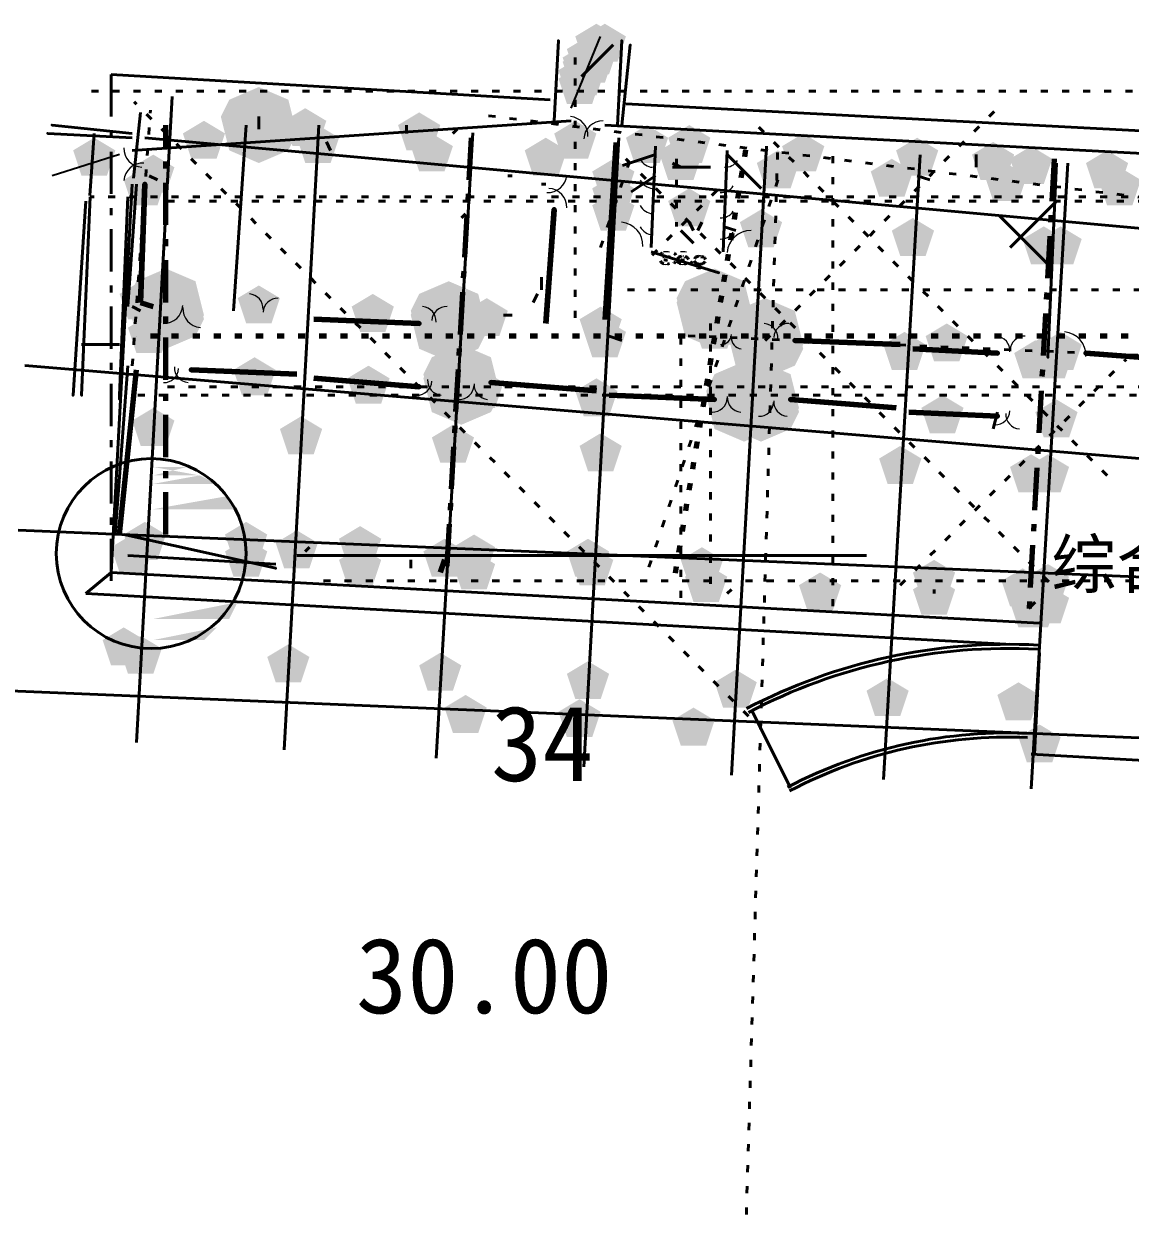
# Model space of a CAD drawing. Header units: metres. Extents: x 110 to 500, y 133 to 419.
# Drawn here: x 145.18 to 160.91, y 286.34 to 303.2 of the extents above; entities that cross this region are included whole.
import ezdxf

# ---------------------------------------------------------------- set-up
doc = ezdxf.new("R2010")
doc.units = ezdxf.units.M
doc.linetypes.add('DASHDOT', pattern=[1, 0.6, -0.2, 0, -0.2])
doc.linetypes.add('DOT', pattern=[0.2, 0, -0.2])
for name, color, linetype in [('PDF_0', 7, 'Continuous'), ('PDF_COLU-HATCH', 7, 'Continuous'), ('PDF_DOTE', 7, 'Continuous'), ('PDF_GROUND', 7, 'Continuous'), ('PDF_LATRINE', 7, 'Continuous'), ('PDF_LVTRY', 7, 'Continuous'), ('PDF_STAIR', 7, 'Continuous'), ('PDF_WALL', 7, 'Continuous'), ('PDF_WINDOW', 7, 'Continuous'), ('PDF_WINDOW_TEXT', 7, 'Continuous'), ('PDF_勘探点', 7, 'Continuous'), ('PDF_照明平面导线层', 7, 'Continuous')]:
    doc.layers.add(name, color=color, linetype=linetype)
doc.styles.add('CHINESE', font='宋体')

msp = doc.modelspace()

# ---------------------------------------------------------------- hatches: boundary and pattern name
at = {"layer": 'PDF_0'}
for points in [[(153.32, 303.2), (153.02, 303.02), (153.14, 302.66), (153.5, 302.66), (153.62, 303.02)], [(153.44, 303.2), (153.14, 303.02), (153.26, 302.66), (153.62, 302.66), (153.74, 303.02)], [(153.14, 302.9), (152.84, 302.72), (152.96, 302.36), (153.32, 302.36), (153.44, 302.72)], [(153.2, 303.02), (152.9, 302.84), (153.02, 302.48), (153.38, 302.48), (153.5, 302.84)], [(153.26, 303.02), (152.96, 302.84), (153.08, 302.48), (153.44, 302.48), (153.56, 302.84)], [(153.26, 302.9), (152.96, 302.72), (153.08, 302.36), (153.44, 302.36), (153.56, 302.72)], [(153.32, 303.02), (153.02, 302.84), (153.14, 302.48), (153.5, 302.48), (153.62, 302.84)], [(153.08, 302.72), (152.78, 302.54), (152.9, 302.18), (153.26, 302.18), (153.38, 302.54)], [(153.14, 302.84), (152.84, 302.66), (152.96, 302.3), (153.32, 302.3), (153.44, 302.66)], [(153.14, 302.72), (152.84, 302.54), (152.96, 302.18), (153.32, 302.18), (153.44, 302.54)], [(153.08, 302.6), (152.78, 302.42), (152.9, 302.06), (153.26, 302.06), (153.38, 302.42)], [(146.18, 301.58), (145.88, 301.4), (146, 301.04), (146.36, 301.04), (146.48, 301.4)], [(159.68, 298.76), (159.38, 298.58), (159.5, 298.22), (159.86, 298.22), (159.98, 298.58)], [(159.74, 298.76), (159.44, 298.58), (159.56, 298.22), (159.92, 298.22), (160.04, 298.58)], [(159.5, 295.16), (159.2, 294.98), (159.32, 294.62), (159.68, 294.62), (159.8, 294.98)], [(159.56, 295.16), (159.26, 294.98), (159.38, 294.62), (159.74, 294.62), (159.86, 294.98)]]:
    msp.add_hatch(color=7, dxfattribs=at).paths.add_polyline_path(points)
at = {"layer": 'PDF_COLU-HATCH'}
for points in [[(147.38, 301.7), (147.32, 301.4), (147.38, 301.7), (147.32, 301.4)], [(149.48, 301.58), (149.48, 301.28), (149.48, 301.58), (149.48, 301.28)], [(151.58, 301.46), (151.58, 301.16), (151.58, 301.46), (151.58, 301.16)], [(159.8, 301.04), (159.8, 300.74), (159.8, 301.04), (159.8, 300.74)], [(147.26, 299.42), (147.2, 299.12), (147.26, 299.42), (147.2, 299.12)], [(149.36, 299.3), (149.36, 299), (149.36, 299.3), (149.36, 299)], [(151.46, 299.18), (151.46, 298.88), (151.46, 299.18), (151.46, 298.88)], [(153.62, 299.06), (153.62, 298.76), (153.62, 299.06), (153.62, 298.76)], [(147.2, 298.34), (147.14, 298.04), (147.2, 298.34), (147.14, 298.04)], [(149.3, 298.22), (149.3, 297.92), (149.3, 298.22), (149.3, 297.92)], [(151.4, 298.1), (151.4, 297.8), (151.4, 298.1), (151.4, 297.8)], [(153.56, 297.98), (153.56, 297.68), (153.56, 297.98), (153.56, 297.68)], [(147.08, 296.06), (147.02, 295.76), (147.08, 296.06), (147.02, 295.76)], [(149.18, 295.94), (149.18, 295.64), (149.18, 295.94), (149.18, 295.64)], [(151.28, 295.82), (151.28, 295.52), (151.28, 295.82), (151.28, 295.52)], [(153.44, 295.7), (153.44, 295.4), (153.44, 295.7), (153.44, 295.4)], [(155.54, 295.58), (155.54, 295.28), (155.54, 295.58), (155.54, 295.28)]]:
    msp.add_hatch(color=7, dxfattribs=at).paths.add_polyline_path(points)
at = {"layer": 'PDF_DOTE'}
for points in [[(149.18, 302), (148.88, 301.82), (149, 301.46), (149.36, 301.46), (149.48, 301.82)], [(150.8, 301.94), (150.5, 301.76), (150.62, 301.4), (150.98, 301.4), (151.1, 301.76)], [(147.74, 301.82), (147.44, 301.64), (147.56, 301.28), (147.92, 301.28), (148.04, 301.64)], [(149.36, 301.76), (149.06, 301.58), (149.18, 301.22), (149.54, 301.22), (149.66, 301.58)], [(153.02, 301.82), (152.72, 301.64), (152.84, 301.28), (153.2, 301.28), (153.32, 301.64)], [(154.04, 301.76), (153.74, 301.58), (153.86, 301.22), (154.22, 301.22), (154.34, 301.58)], [(154.64, 301.76), (154.34, 301.58), (154.46, 301.22), (154.82, 301.22), (154.94, 301.58)], [(150.98, 301.64), (150.68, 301.46), (150.8, 301.1), (151.16, 301.1), (151.28, 301.46)], [(152.6, 301.58), (152.3, 301.4), (152.42, 301.04), (152.78, 301.04), (152.9, 301.4)], [(156.26, 301.64), (155.96, 301.46), (156.08, 301.1), (156.44, 301.1), (156.56, 301.46)], [(157.88, 301.58), (157.58, 301.4), (157.7, 301.04), (158.06, 301.04), (158.18, 301.4)], [(155.9, 301.4), (155.6, 301.22), (155.72, 300.86), (156.08, 300.86), (156.2, 301.22)], [(158.96, 301.52), (158.66, 301.34), (158.78, 300.98), (159.14, 300.98), (159.26, 301.34)], [(159.5, 301.46), (159.2, 301.28), (159.32, 300.92), (159.68, 300.92), (159.8, 301.28)], [(160.58, 301.4), (160.28, 301.22), (160.4, 300.86), (160.76, 300.86), (160.88, 301.22)], [(157.52, 301.28), (157.22, 301.1), (157.34, 300.74), (157.7, 300.74), (157.82, 301.1)], [(159.14, 301.22), (158.84, 301.04), (158.96, 300.68), (159.32, 300.68), (159.44, 301.04)], [(146.9, 301.16), (146.6, 300.98), (146.72, 300.62), (147.08, 300.62), (147.2, 300.98)], [(160.76, 301.16), (160.46, 300.98), (160.58, 300.62), (160.94, 300.62), (161.06, 300.98)], [(154.64, 300.86), (154.34, 300.68), (154.46, 300.32), (154.82, 300.32), (154.94, 300.68)], [(155.66, 300.56), (155.36, 300.38), (155.48, 300.02), (155.84, 300.02), (155.96, 300.38)], [(157.82, 300.44), (157.52, 300.26), (157.64, 299.9), (158, 299.9), (158.12, 300.26)], [(159.68, 300.32), (159.38, 300.14), (159.5, 299.78), (159.86, 299.78), (159.98, 300.14)], [(159.92, 300.32), (159.62, 300.14), (159.74, 299.78), (160.1, 299.78), (160.22, 300.14)], [(146.84, 299.54), (146.54, 299.36), (146.66, 299), (147.02, 299), (147.14, 299.36)], [(147.08, 299.36), (146.78, 299.18), (146.9, 298.82), (147.26, 298.82), (147.38, 299.18)], [(148.52, 299.48), (148.22, 299.3), (148.34, 298.94), (148.7, 298.94), (148.82, 299.3)], [(150.14, 299.36), (149.84, 299.18), (149.96, 298.82), (150.32, 298.82), (150.44, 299.18)], [(151.76, 299.3), (151.46, 299.12), (151.58, 298.76), (151.94, 298.76), (152.06, 299.12)], [(153.38, 299.18), (153.08, 299), (153.2, 298.64), (153.56, 298.64), (153.68, 299)], [(151.34, 299.12), (151.04, 298.94), (151.16, 298.58), (151.52, 298.58), (151.64, 298.94)], [(155, 299.12), (154.7, 298.94), (154.82, 298.58), (155.18, 298.58), (155.3, 298.94)], [(153.44, 299), (153.14, 298.82), (153.26, 298.46), (153.62, 298.46), (153.74, 298.82)], [(155.6, 298.94), (155.3, 298.76), (155.42, 298.4), (155.78, 298.4), (155.9, 298.76)], [(158.3, 298.94), (158, 298.76), (158.12, 298.4), (158.48, 298.4), (158.6, 298.76)], [(157.7, 298.82), (157.4, 298.64), (157.52, 298.28), (157.88, 298.28), (158, 298.64)], [(159.56, 298.7), (159.26, 298.52), (159.38, 298.16), (159.74, 298.16), (159.86, 298.52)], [(159.8, 298.7), (159.5, 298.52), (159.62, 298.16), (159.98, 298.16), (160.1, 298.52)], [(159.92, 298.82), (159.62, 298.64), (159.74, 298.28), (160.1, 298.28), (160.22, 298.64)], [(148.46, 298.46), (148.16, 298.28), (148.28, 297.92), (148.64, 297.92), (148.76, 298.28)], [(150.08, 298.34), (149.78, 298.16), (149.9, 297.8), (150.26, 297.8), (150.38, 298.16)], [(151.7, 298.28), (151.4, 298.1), (151.52, 297.74), (151.88, 297.74), (152, 298.1)], [(153.32, 298.16), (153.02, 297.98), (153.14, 297.62), (153.5, 297.62), (153.62, 297.98)], [(158.24, 297.92), (157.94, 297.74), (158.06, 297.38), (158.42, 297.38), (158.54, 297.74)], [(159.86, 297.86), (159.56, 297.68), (159.68, 297.32), (160.04, 297.32), (160.16, 297.68)], [(147.02, 297.74), (146.72, 297.56), (146.84, 297.2), (147.2, 297.2), (147.32, 297.56)], [(149.12, 297.62), (148.82, 297.44), (148.94, 297.08), (149.3, 297.08), (149.42, 297.44)], [(151.28, 297.5), (150.98, 297.32), (151.1, 296.96), (151.46, 296.96), (151.58, 297.32)], [(153.38, 297.38), (153.08, 297.2), (153.2, 296.84), (153.56, 296.84), (153.68, 297.2)], [(157.64, 297.2), (157.34, 297.02), (157.46, 296.66), (157.82, 296.66), (157.94, 297.02)], [(159.5, 297.08), (159.2, 296.9), (159.32, 296.54), (159.68, 296.54), (159.8, 296.9)], [(159.74, 297.08), (159.44, 296.9), (159.56, 296.54), (159.92, 296.54), (160.04, 296.9)], [(146.9, 296.12), (146.6, 295.94), (146.72, 295.58), (147.08, 295.58), (147.2, 295.94)], [(148.34, 296.12), (148.04, 295.94), (148.16, 295.58), (148.52, 295.58), (148.64, 295.94)], [(149.06, 296), (148.76, 295.82), (148.88, 295.46), (149.24, 295.46), (149.36, 295.82)], [(149.96, 296.06), (149.66, 295.88), (149.78, 295.52), (150.14, 295.52), (150.26, 295.88)], [(146.72, 295.94), (146.42, 295.76), (146.54, 295.4), (146.9, 295.4), (147.02, 295.76)], [(148.34, 295.88), (148.04, 295.7), (148.16, 295.34), (148.52, 295.34), (148.64, 295.7)], [(151.16, 295.88), (150.86, 295.7), (150.98, 295.34), (151.34, 295.34), (151.46, 295.7)], [(151.58, 295.94), (151.28, 295.76), (151.4, 295.4), (151.76, 295.4), (151.88, 295.76)], [(153.2, 295.88), (152.9, 295.7), (153.02, 295.34), (153.38, 295.34), (153.5, 295.7)], [(149.96, 295.76), (149.66, 295.58), (149.78, 295.22), (150.14, 295.22), (150.26, 295.58)], [(151.58, 295.7), (151.28, 295.52), (151.4, 295.16), (151.76, 295.16), (151.88, 295.52)], [(153.26, 295.76), (152.96, 295.58), (153.08, 295.22), (153.44, 295.22), (153.56, 295.58)], [(154.82, 295.76), (154.52, 295.58), (154.64, 295.22), (155, 295.22), (155.12, 295.58)], [(154.88, 295.52), (154.58, 295.34), (154.7, 294.98), (155.06, 294.98), (155.18, 295.34)], [(158.12, 295.58), (157.82, 295.4), (157.94, 295.04), (158.3, 295.04), (158.42, 295.4)], [(159.74, 295.52), (159.44, 295.34), (159.56, 294.98), (159.92, 294.98), (160.04, 295.34)], [(156.5, 295.4), (156.2, 295.22), (156.32, 294.86), (156.68, 294.86), (156.8, 295.22)], [(158.12, 295.34), (157.82, 295.16), (157.94, 294.8), (158.3, 294.8), (158.42, 295.16)], [(159.38, 295.46), (159.08, 295.28), (159.2, 294.92), (159.56, 294.92), (159.68, 295.28)], [(159.74, 295.22), (159.44, 295.04), (159.56, 294.68), (159.92, 294.68), (160.04, 295.04)], [(146.6, 294.62), (146.3, 294.44), (146.42, 294.08), (146.78, 294.08), (146.9, 294.44)], [(146.84, 294.5), (146.54, 294.32), (146.66, 293.96), (147.02, 293.96), (147.14, 294.32)], [(148.94, 294.38), (148.64, 294.2), (148.76, 293.84), (149.12, 293.84), (149.24, 294.2)], [(151.1, 294.26), (150.8, 294.08), (150.92, 293.72), (151.28, 293.72), (151.4, 294.08)], [(153.2, 294.14), (152.9, 293.96), (153.02, 293.6), (153.38, 293.6), (153.5, 293.96)], [(155.3, 294.02), (155, 293.84), (155.12, 293.48), (155.48, 293.48), (155.6, 293.84)], [(157.46, 293.9), (157.16, 293.72), (157.28, 293.36), (157.64, 293.36), (157.76, 293.72)], [(159.32, 293.84), (159.02, 293.66), (159.14, 293.3), (159.5, 293.3), (159.62, 293.66)], [(151.46, 293.66), (151.16, 293.48), (151.28, 293.12), (151.64, 293.12), (151.76, 293.48)], [(153.08, 293.6), (152.78, 293.42), (152.9, 293.06), (153.26, 293.06), (153.38, 293.42)], [(154.7, 293.48), (154.4, 293.3), (154.52, 292.94), (154.88, 292.94), (155, 293.3)], [(159.62, 293.24), (159.32, 293.06), (159.44, 292.7), (159.8, 292.7), (159.92, 293.06)]]:
    msp.add_hatch(color=7, dxfattribs=at).paths.add_polyline_path(points)
at = {"layer": 'PDF_LVTRY'}
for points in [[(154.52, 301.58), (154.22, 301.4), (154.34, 301.04), (154.7, 301.04), (154.82, 301.4)], [(154.52, 301.52), (154.22, 301.34), (154.34, 300.98), (154.7, 300.98), (154.82, 301.34)], [(153.56, 301.28), (153.26, 301.1), (153.38, 300.74), (153.74, 300.74), (153.86, 301.1)], [(153.56, 301.04), (153.26, 300.86), (153.38, 300.5), (153.74, 300.5), (153.86, 300.86)], [(153.56, 300.8), (153.26, 300.62), (153.38, 300.26), (153.74, 300.26), (153.86, 300.62)]]:
    msp.add_hatch(color=7, dxfattribs=at).paths.add_polyline_path(points)
at = {"layer": 'PDF_WALL'}
for points in [[(148.52, 302.3), (148.1, 302.12), (147.98, 301.88), (148.1, 301.4), (148.52, 301.22), (148.94, 301.4), (149.06, 301.64), (148.94, 302.12)], [(147.2, 299.72), (146.78, 299.54), (146.66, 299.3), (146.78, 298.82), (147.2, 298.64), (147.62, 298.82), (147.74, 299.06), (147.62, 299.54)], [(155, 299.72), (154.58, 299.54), (154.46, 299.3), (154.58, 298.82), (155, 298.64), (155.42, 298.82), (155.54, 299.06), (155.42, 299.54)], [(147.2, 299.66), (146.78, 299.48), (146.66, 299.24), (146.78, 298.76), (147.2, 298.58), (147.62, 298.76), (147.74, 299), (147.62, 299.48)], [(151.22, 299.54), (150.8, 299.36), (150.68, 299.12), (150.8, 298.64), (151.22, 298.46), (151.64, 298.64), (151.76, 298.88), (151.64, 299.36)], [(155, 299.66), (154.58, 299.48), (154.46, 299.24), (154.58, 298.76), (155, 298.58), (155.42, 298.76), (155.54, 299), (155.42, 299.48)], [(151.22, 299.48), (150.8, 299.3), (150.68, 299.06), (150.8, 298.58), (151.22, 298.4), (151.64, 298.58), (151.76, 298.82), (151.64, 299.3)], [(155.72, 299.3), (155.3, 299.12), (155.18, 298.88), (155.3, 298.4), (155.72, 298.22), (156.14, 298.4), (156.26, 298.64), (156.14, 299.12)], [(155.72, 299.24), (155.3, 299.06), (155.18, 298.82), (155.3, 298.34), (155.72, 298.16), (156.14, 298.34), (156.26, 298.58), (156.14, 299.06)], [(151.4, 298.64), (150.98, 298.46), (150.86, 298.22), (150.98, 297.74), (151.4, 297.56), (151.82, 297.74), (151.94, 297.98), (151.82, 298.46)], [(151.4, 298.58), (150.98, 298.4), (150.86, 298.16), (150.98, 297.68), (151.4, 297.5), (151.82, 297.68), (151.94, 297.92), (151.82, 298.4)], [(155.42, 298.4), (155, 298.22), (154.88, 297.98), (155, 297.5), (155.42, 297.32), (155.84, 297.5), (155.96, 297.74), (155.84, 298.22)], [(155.42, 298.34), (155, 298.16), (154.88, 297.92), (155, 297.44), (155.42, 297.26), (155.84, 297.44), (155.96, 297.68), (155.84, 298.16)], [(155.66, 298.4), (155.24, 298.22), (155.12, 297.98), (155.24, 297.5), (155.66, 297.32), (156.08, 297.5), (156.2, 297.74), (156.08, 298.22)], [(155.66, 298.34), (155.24, 298.16), (155.12, 297.92), (155.24, 297.44), (155.66, 297.26), (156.08, 297.44), (156.2, 297.68), (156.08, 298.16)]]:
    msp.add_hatch(color=7, dxfattribs=at).paths.add_polyline_path(points)
at = {"layer": 'PDF_WINDOW_TEXT'}
for points in [[(147.02, 301.34), (146.72, 301.16), (146.84, 300.8), (147.2, 300.8), (147.32, 301.16)], [(155.24, 299.18), (154.94, 299), (155.06, 298.64), (155.42, 298.64), (155.54, 299)], [(146.96, 299.06), (146.66, 298.88), (146.78, 298.52), (147.14, 298.52), (147.26, 298.88)]]:
    msp.add_hatch(color=7, dxfattribs=at).paths.add_polyline_path(points)
at = {"layer": 'PDF_勘探点'}
for points in [[(147.5, 296.9), (147.02, 296.9), (147.68, 296.78), (147.02, 296.78)], [(147.02, 296.66), (147.92, 296.66), (147.68, 296.78)], [(147.02, 296.3), (148.22, 296.3), (148.04, 296.48)], [(147.02, 294.74), (148.1, 294.74), (148.22, 294.98)], [(147.02, 294.44), (147.74, 294.44), (147.92, 294.62)]]:
    msp.add_hatch(color=7, dxfattribs=at).paths.add_polyline_path(points)

# ---------------------------------------------------------------- linework, layer by layer
at = {"layer": 'PDF_0', "color": 7, "lineweight": 40}
for points in [[(152.72, 301.82), (152.78, 302.96)], [(152.72, 301.82), (152.78, 302.96)], [(153.62, 301.76), (153.68, 302.96)], [(153.68, 301.76), (153.8, 302.9)], [(146.72, 301.64), (145.58, 301.76)], [(146.72, 301.58), (145.52, 301.64)], [(159.86, 301.22), (159.74, 298.46)], [(146.12, 300.74), (146, 297.92)], [(146.66, 300.74), (146.54, 297.86)], [(146.06, 300.68), (145.88, 297.92)], [(154.1, 299.96), (155.06, 299.66)]]:
    msp.add_lwpolyline(points, close=True, dxfattribs=at)
at = {"layer": 'PDF_0', "color": 7}
for points in [[(152.96, 302), (153.38, 303.02)], [(146.54, 301.34), (145.58, 301.04)]]:
    msp.add_lwpolyline(points, dxfattribs=at)
at = {"layer": 'PDF_0', "color": 7, "lineweight": 40}
for points in [[(153.56, 302.9), (153.11, 302.45)], [(146.84, 301.94), (146.736, 301.005)], [(146.72, 301.4), (152.96, 301.82)], [(153.44, 301.76), (171.62, 300.8)], [(149.48, 301.52), (149.54, 301.4)], [(154.16, 301.46), (154.1, 300.02)], [(155.18, 301.4), (155.12, 299.96)], [(159.62, 294.68), (146.42, 295.4), (146.72, 300.92)], [(146.78, 300.92), (146.66, 299.18)], [(159.2, 300.02), (159.86, 300.68)], [(159.8, 299.72), (159.05, 300.47)], [(153.68, 298.7), (153.5, 298.76)], [(146.66, 298.34), (146.48, 295.94)], [(149.18, 295.7), (149.24, 295.76)], [(159.47, 294.89), (159.56, 294.98)], [(159.62, 294.26), (159.548, 292.815)], [(155.54, 293.42), (156.08, 292.34)]]:
    msp.add_lwpolyline(points, dxfattribs=at)
at = {"layer": 'PDF_0', "color": 7, "linetype": 'DOT', "lineweight": 40}
for points in [[(153.02, 302.72), (153.02, 298.88)], [(172.34, 302.24), (146.12, 302.24)], [(155.48, 293.36), (146.75, 302.09)], [(155.72, 298.7), (159.08, 302.06)], [(160.58, 296.78), (155.6, 301.76)], [(155.24, 279.08), (155.898, 301.46)], [(153.38, 300.02), (153.788, 301.244)], [(153.74, 301.28), (159.86, 295.16)], [(155.9, 300.98), (153.998, 295.274)], [(157.64, 295.22), (160.85, 298.43)], [(174.02, 298.04), (147.2, 298.04)]]:
    msp.add_lwpolyline(points, dxfattribs=at)
at = {"layer": 'PDF_0', "color": 4, "lineweight": 40}
msp.add_lwpolyline([(146.6, 295.94), (148.76, 295.46)], close=True, dxfattribs=at)
msp.add_lwpolyline([(148.76, 295.52), (146.66, 295.64)], dxfattribs=at)
at = {"layer": 'PDF_0', "color": 7, "lineweight": 40}
for radius, start, end in [(8.01, 86.9183, 117.6417), (7.95, 86.9186, 117.6409), (6.75, 86.9184, 117.6411), (6.69, 87.616, 117.6415)]:
    msp.add_arc((159.17, 286.37), radius, start, end, dxfattribs=at)
at = {"layer": 'PDF_DOTE', "color": 1, "lineweight": 40}
for points in [[(146.779, 292.983), (147.289, 302.165)], [(148.88, 292.88), (149.373, 301.759)], [(146.9, 301.58), (179.521, 298.614)], [(151.04, 292.76), (151.563, 301.648)], [(153.14, 292.64), (153.637, 301.579)], [(155.24, 292.52), (155.737, 301.459)], [(157.4, 292.46), (157.922, 301.338)], [(159.499, 292.326), (160.022, 301.218)], [(158.06, 300.98), (157.88, 301.04)], [(151.4, 300.44), (151.46, 300.5)], [(145.195, 298.342), (179.278, 295.502)], [(145.1, 296), (179.268, 294.576)], [(144.98, 293.72), (179.138, 292.297)]]:
    msp.add_lwpolyline(points, dxfattribs=at)
at = {"layer": 'PDF_DOTE', "color": 1, "linetype": 'DOT', "lineweight": 40}
msp.add_lwpolyline([(154.622, 298.766), (169.523, 298.118)], dxfattribs=at)
at = {"layer": 'PDF_GROUND', "color": 2, "lineweight": 40}
for points in [[(152.66, 302.12), (146.42, 302.48)], [(166.4, 301.4), (153.74, 302.06)], [(146.42, 295.4), (146.06, 295.1)], [(146.06, 295.1), (159.14, 294.38)]]:
    msp.add_lwpolyline(points, dxfattribs=at)
at = {"layer": 'PDF_GROUND', "color": 2, "linetype": 'DASHDOT', "lineweight": 40}
msp.add_lwpolyline([(146.42, 302.48), (146.42, 295.1)], dxfattribs=at)
at = {"layer": 'PDF_LATRINE', "color": 6, "lineweight": 40}
for points in [[(154.16, 301.34), (153.692, 301.184)], [(155.18, 301.34), (155.66, 300.86)], [(154.16, 301.04), (153.814, 300.809)], [(155.12, 300.32), (155.3, 300.26)]]:
    msp.add_lwpolyline(points, dxfattribs=at)
at = {"layer": 'PDF_LATRINE', "color": 6, "lineweight": 0}
for centre, start, end in [((154.13, 301.37), -153.0812, -93.0796), ((155.15, 301.37), -93.0837, -33.0862), ((154.13, 301.07), -153.0812, -93.0796), ((155.09, 301.01), -93.0837, -33.0862), ((154.13, 300.71), -153.0812, -93.0796), ((155.09, 300.65), -93.0837, -33.0862), ((154.13, 300.41), -153.0812, -93.0796), ((155.09, 300.35), -93.0837, -33.0862)]:
    msp.add_arc(centre, 0.21, start, end, dxfattribs=at)
at = {"layer": 'PDF_LVTRY', "color": 6, "lineweight": 40}
for points in [[(154.52, 301.16), (154.4, 301.22)], [(154.4, 301.16), (154.94, 301.16)], [(154.64, 300.38), (154.7, 300.26)], [(154.82, 300.38), (154.76, 300.26)], [(154.7, 300.08), (154.52, 300.26)]]:
    msp.add_lwpolyline(points, dxfattribs=at)
at = {"layer": 'PDF_LVTRY', "color": 6, "linetype": 'DOT', "lineweight": 40}
for points in [[(154.46, 301.28), (154.46, 300.32)], [(155.03, 300.83), (154.1, 299.9)], [(170.06, 299.42), (153.56, 299.42)]]:
    msp.add_lwpolyline(points, dxfattribs=at)
at = {"layer": 'PDF_LVTRY', "color": 6, "lineweight": 40}
for centre, radius, start, end in [((154.31, 299.87), 0.0904, 122.5241, 146.7925), ((154.31, 299.809), 0.0907, 103.4653, 122.3615), ((154.429, 299.87), 0.149, 166.9898, 174.5548), ((154.31, 299.81), 0.09, 51.356, 70.4208), ((154.19, 299.87), 0.15, -0.6435, 3.7067), ((154.37, 299.87), 0.0898, 27.0058, 51.4143), ((154.55, 299.81), 0.0904, 122.5241, 146.7925), ((154.55, 299.809), 0.0907, 103.4653, 122.3615), ((154.669, 299.87), 0.149, 166.9898, 174.5548), ((154.55, 299.81), 0.09, 51.356, 70.4208), ((154.43, 299.87), 0.15, -0.6435, 3.7067), ((154.55, 299.81), 0.0898, 27.0058, 51.4143), ((154.79, 299.81), 0.0904, 122.5241, 146.7925), ((154.79, 299.809), 0.0907, 103.4653, 122.3615), ((154.909, 299.87), 0.149, 166.9898, 174.5548), ((154.79, 299.81), 0.09, 51.356, 70.4208), ((154.67, 299.87), 0.15, -0.6435, 3.7067), ((154.79, 299.81), 0.0898, 27.0058, 51.4143), ((154.31, 299.87), 0.0898, -152.9942, -128.5857), ((154.31, 299.87), 0.09, -128.644, -109.5792), ((154.31, 299.87), 0.09, -128.644, -109.5792), ((154.31, 299.93), 0.0896, -109.6021, -93.0443), ((154.31, 299.931), 0.0909, -92.9968, -76.688), ((154.31, 299.871), 0.0907, -76.5347, -57.6385), ((154.31, 299.871), 0.0907, -76.5347, -57.6385), ((154.37, 299.87), 0.0904, -57.4759, -33.2075), ((154.55, 299.87), 0.0898, -152.9942, -128.5857), ((154.55, 299.87), 0.09, -128.644, -109.5792), ((154.55, 299.87), 0.09, -128.644, -109.5792), ((154.55, 299.93), 0.0896, -109.6021, -93.0443), ((154.55, 299.931), 0.0909, -92.9968, -76.688), ((154.55, 299.871), 0.0907, -76.5347, -57.6385), ((154.55, 299.871), 0.0907, -76.5347, -57.6385), ((154.61, 299.87), 0.0904, -57.4759, -33.2075), ((154.79, 299.87), 0.0898, -152.9942, -128.5857), ((154.79, 299.87), 0.09, -128.644, -109.5792), ((154.79, 299.87), 0.09, -128.644, -109.5792), ((154.79, 299.87), 0.0896, -109.6021, -93.0443), ((154.79, 299.871), 0.0909, -92.9968, -76.688), ((154.79, 299.871), 0.0907, -76.5347, -57.6385), ((154.79, 299.871), 0.0907, -76.5347, -57.6385), ((154.79, 299.87), 0.0904, -57.4759, -33.2075)]:
    msp.add_arc(centre, radius, start, end, dxfattribs=at)
at = {"layer": 'PDF_LVTRY', "color": 6, "lineweight": 0}
for centre, radius, start, end in [((154.31, 299.81), 0.15, 86.9209, 103.4238), ((154.31, 299.988), 0.0877, -88.4048, -80.5354), ((154.31, 299.811), 0.149, 70.339, 86.9853), ((154.369, 299.986), 0.0858, -105.727, -97.691), ((154.55, 299.81), 0.15, 86.9209, 103.4238), ((154.55, 299.988), 0.0877, -88.4048, -80.5354), ((154.55, 299.811), 0.149, 70.339, 86.9853), ((154.609, 299.986), 0.0858, -105.727, -97.691), ((154.79, 299.75), 0.15, 86.9209, 103.4238), ((154.79, 299.988), 0.0877, -88.4048, -80.5354), ((154.79, 299.751), 0.149, 70.339, 86.9853), ((154.849, 299.986), 0.0858, -105.727, -97.691), ((154.31, 299.929), 0.149, -109.661, -93.0147), ((154.31, 299.93), 0.15, -93.0791, -76.5762), ((154.55, 299.929), 0.149, -109.661, -93.0147), ((154.55, 299.93), 0.15, -93.0791, -76.5762), ((154.79, 299.869), 0.149, -109.661, -93.0147), ((154.79, 299.87), 0.15, -93.0791, -76.5762)]:
    msp.add_arc(centre, radius, start, end, dxfattribs=at)
at = {"layer": 'PDF_STAIR', "color": 2, "linetype": 'DOT', "lineweight": 40}
for points in [[(173.022, 299.237), (151.644, 301.91)], [(172.58, 300.74), (146.12, 300.74)]]:
    msp.add_lwpolyline(points, dxfattribs=at)
at = {"layer": 'PDF_STAIR', "color": 2, "lineweight": 40}
for points in [[(146.18, 301.64), (146.117, 300.757)], [(146, 298.64), (146.54, 298.64)], [(159.5, 292.82), (165.92, 292.46)]]:
    msp.add_lwpolyline(points, dxfattribs=at)
at = {"layer": 'PDF_STAIR', "color": 7, "lineweight": 40}
for points in [[(152.12, 301.04), (152.06, 301.04)], [(152.54, 299.42), (152.54, 299.6)], [(152.42, 299.24), (152.48, 299.36)], [(152, 299.06), (152.12, 299.06)]]:
    msp.add_lwpolyline(points, dxfattribs=at)
at = {"layer": 'PDF_STAIR', "color": 2, "lineweight": 40}
msp.add_lwpolyline([(146.66, 300.74), (146.54, 297.92)], close=True, dxfattribs=at)
at = {"layer": 'PDF_WALL', "color": 5, "linetype": 'DASHDOT', "lineweight": 70}
for points in [[(147.2, 295.94), (147.2, 301.76)], [(151.541, 301.579), (151.188, 295.402)], [(159.827, 301.279), (159.47, 294.862)]]:
    msp.add_lwpolyline(points, dxfattribs=at)
at = {"layer": 'PDF_WALL', "color": 5, "lineweight": 70}
for points in [[(153.597, 301.514), (153.44, 298.996)], [(146.84, 299.24), (147.02, 299.18)], [(146.54, 295.94), (146.78, 298.28)], [(151.16, 295.58), (151.1, 295.4)]]:
    msp.add_lwpolyline(points, dxfattribs=at)
at = {"layer": 'PDF_WALL', "color": 5, "linetype": 'DOT', "lineweight": 70}
for points in [[(155.441, 301.406), (154.428, 295.325)], [(178.58, 298.76), (146.78, 298.76)]]:
    msp.add_lwpolyline(points, dxfattribs=at)
at = {"layer": 'PDF_WALL', "color": 5, "lineweight": 70}
for points in [[(146.84, 299.24), (146.9, 300.92)], [(152.6, 298.94), (152.72, 300.56)], [(149.3, 299), (150.8, 298.94)], [(157.64, 298.64), (156.14, 298.7)], [(157.82, 298.58), (159.02, 298.52)], [(161.84, 298.4), (160.28, 298.52)], [(149.06, 298.22), (147.56, 298.28)], [(149.3, 298.16), (150.8, 298.04)], [(153.32, 297.98), (151.82, 298.1)], [(153.5, 297.92), (155, 297.86)], [(157.58, 297.74), (156.08, 297.86)], [(157.76, 297.68), (159.02, 297.62)]]:
    msp.add_lwpolyline(points, close=True, dxfattribs=at)
at = {"layer": 'PDF_WINDOW', "color": 2, "linetype": 'DOT', "lineweight": 40}
for points in [[(146.72, 298.336), (146.98, 301.973)], [(156.68, 294.92), (156.68, 301.34)], [(178.22, 300.68), (147.2, 300.68)], [(154.52, 295.04), (154.52, 298.82)], [(178.7, 297.92), (146.66, 297.92)], [(175.34, 295.28), (149.24, 295.28)]]:
    msp.add_lwpolyline(points, dxfattribs=at)
at = {"layer": 'PDF_WINDOW', "color": 2, "lineweight": 40}
for points in [[(148.52, 301.88), (148.52, 301.7)], [(150.62, 301.76), (150.62, 301.64)], [(151.34, 301.7), (151.28, 301.64)], [(158.72, 301.34), (158.72, 301.16)], [(146.84, 299.12), (146.72, 299.18)], [(159.02, 297.68), (158.96, 297.44)], [(155.18, 295.1), (155.24, 295.16)]]:
    msp.add_lwpolyline(points, dxfattribs=at)
at = {"layer": 'PDF_WINDOW', "color": 2, "lineweight": 20}
for centre, radius, start, end in [((152.93, 301.61), 0.27, -3.0834, 85.4544), ((153.41, 301.55), 0.27, 88.384, 176.9173), ((153.65, 300.05), 0.33, -3.0776, 85.4523), ((155.51, 299.93), 0.33, 88.3865, 176.9156), ((148.37, 299.15), 0.21, -3.0759, 85.4455), ((147.17, 299.21), 0.27, -91.616, -3.0827), ((148.79, 299.09), 0.21, 88.392, 176.9128), ((150.83, 298.97), 0.21, -3.0759, 85.4455), ((151.19, 298.97), 0.21, 88.392, 176.9128), ((147.71, 299.15), 0.27, 176.9166, -94.5456), ((155.69, 298.73), 0.21, -3.0759, 85.4455), ((156.05, 298.73), 0.21, 88.392, 176.9128), ((155.09, 298.79), 0.15, -91.6181, -3.0773), ((155.39, 298.73), 0.15, 176.9245, -94.559), ((158.99, 298.55), 0.21, -3.0759, 85.4455), ((159.41, 298.55), 0.21, 88.392, 176.9128), ((159.95, 298.49), 0.33, -3.0776, 85.4523), ((147.17, 298.31), 0.21, -91.608, -3.0872), ((147.53, 298.31), 0.21, 176.9241, -94.5545), ((150.77, 298.13), 0.21, -91.608, -3.0872), ((151.13, 298.13), 0.21, 176.9241, -94.5545), ((151.37, 298.07), 0.21, -91.608, -3.0872), ((151.79, 298.07), 0.21, 176.9241, -94.5545), ((154.97, 297.89), 0.21, -91.608, -3.0872), ((155.39, 297.89), 0.21, 176.9241, -94.5545), ((156.05, 297.83), 0.21, 176.9241, -94.5545), ((155.63, 297.83), 0.21, -91.608, -3.0872), ((158.99, 297.71), 0.21, -91.608, -3.0872), ((159.35, 297.65), 0.21, 176.9241, -94.5545)]:
    msp.add_arc(centre, radius, start, end, dxfattribs=at)
at = {"layer": 'PDF_WINDOW', "color": 2, "lineweight": 0}
for centre, start, end in [((146.87, 301.43), 178.3888, -93.0841), ((146.87, 300.95), 86.923, 175.4479), ((152.63, 301.07), -93.077, -4.5521), ((152.63, 300.59), -1.6112, 86.9159)]:
    msp.add_arc(centre, 0.27, start, end, dxfattribs=at)
at = {"layer": 'PDF_WINDOW_TEXT', "color": 7, "lineweight": 40}
for points in [[(147.08, 300.98), (146.96, 301.04)], [(152.6, 300.92), (152.54, 300.92)], [(150.68, 295.58), (150.68, 295.46)], [(158.12, 295.16), (158.12, 295.1)]]:
    msp.add_lwpolyline(points, dxfattribs=at)
at = {"layer": 'PDF_WINDOW_TEXT', "color": 7, "linetype": 'DOT', "lineweight": 40}
msp.add_lwpolyline([(154.94, 298.94), (154.94, 295.22)], dxfattribs=at)
at = {"layer": 'PDF_勘探点', "color": 5, "lineweight": 40}
msp.add_lwpolyline([(149.06, 295.64), (157.16, 295.64)], dxfattribs=at)
msp.add_circle((146.99, 295.67), 1.35, dxfattribs=at)
at = {"layer": 'PDF_照明平面导线层', "color": 3, "lineweight": 40}
msp.add_lwpolyline([(148.16, 299.12), (148.34, 301.76)], dxfattribs=at)

# ---------------------------------------------------------------- texts
at = {"insert": (159.786, 295.107), "char_height": 0.679, "attachment_point": 7, "style": 'CHINESE'}
msp.add_mtext('综合楼', dxfattribs=at)
at = {"color": 5, "char_height": 1.0728, "attachment_point": 7, "style": 'CHINESE'}
for s, insert in [('34', (151.82, 292.418)), ('30.00', (149.9, 289.118))]:
    msp.add_mtext(s, dxfattribs=dict(at, insert=insert))

doc.saveas('drawing.dxf')
